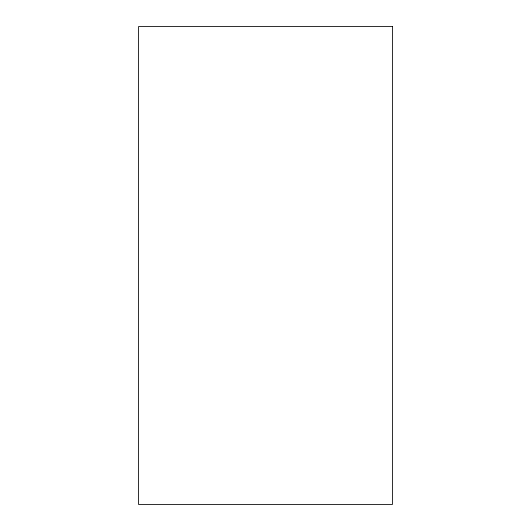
<?xml version="1.0" encoding="UTF-8"?>
<svg xmlns="http://www.w3.org/2000/svg" width="531" height="531" viewBox="0 0 531 531"><rect width="100%" height="100%" fill="white"/><g stroke="black" fill="none" stroke-linecap="round" stroke-linejoin="round"><path stroke-width="0.8" d="M392.442 26.55L138.558 26.55L138.558 504.45L392.442 504.45L392.442 26.55"/></g></svg>
